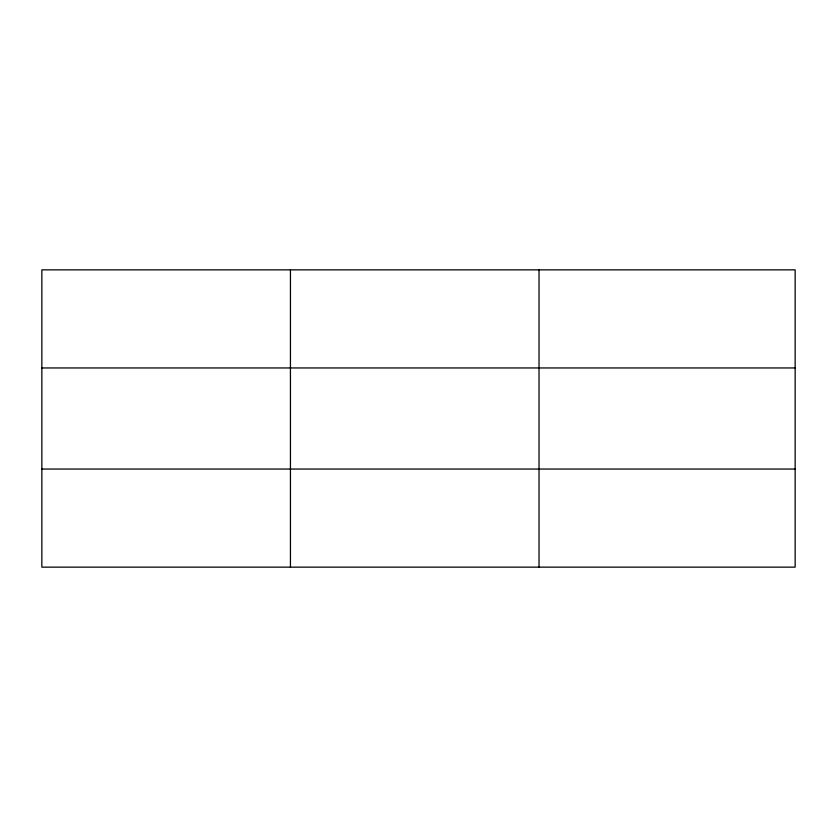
<?xml version="1.0" encoding="UTF-8"?>
<svg xmlns="http://www.w3.org/2000/svg" width="837" height="837" viewBox="0 0 837 837"><rect width="100%" height="100%" fill="white"/><g stroke="black" fill="none" stroke-linecap="round" stroke-linejoin="round"><path stroke-width="1.26" d="M290.439 567.151L290.439 269.849M539.028 567.151L539.028 269.849M795.15 367.956L795.15 269.849L41.85 269.849L41.85 567.151L795.15 567.151L795.15 367.956L41.85 367.956M41.85 469.044L795.15 469.044"/></g></svg>
